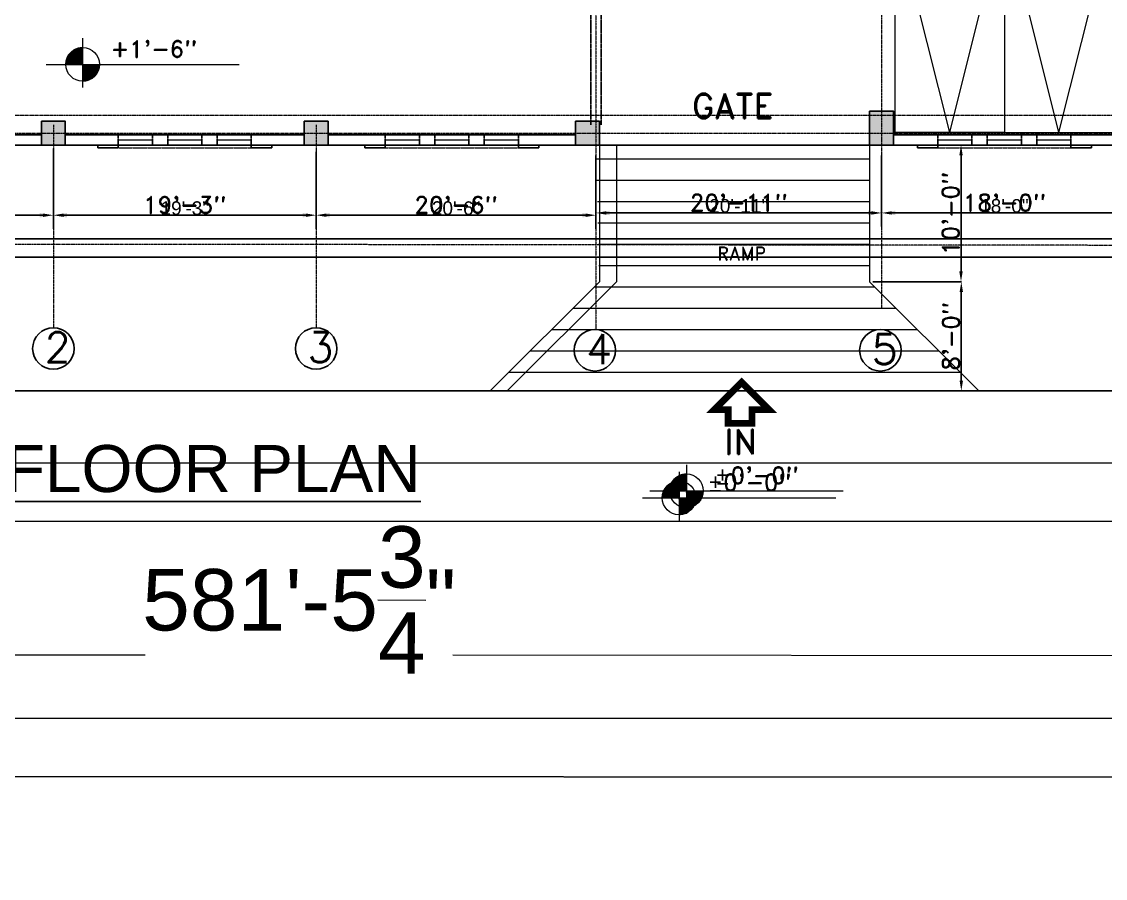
# Model space of a CAD drawing. Header units: inches. Extents: x -110725 to 51121, y 8404 to 44825.
# Drawn here: x -32039 to -31087, y 19919 to 20672 of the extents above; entities that cross this region are included whole.
import ezdxf

# ---------------------------------------------------------------- set-up
doc = ezdxf.new("R2010")
doc.units = ezdxf.units.IN
doc.header["$LTSCALE"] = 0.1
doc.header["$MEASUREMENT"] = 0
for name, pattern in [('CENTER', [2, 1.25, -0.25, 0.25, -0.25]), ('DASHED', [0.75, 0.5, -0.25]), ('DASHED2', [0.375, 0.25, -0.125])]:
    doc.linetypes.add(name, pattern=pattern)
doc.layers.get('0').update_dxf_attribs({"color": 1, "lineweight": 0})
doc.layers.get('Defpoints').update_dxf_attribs({"lineweight": 0})
for name, color, linetype in [('building', 6, 'Continuous'), ('Column Hatch', 7, 'Continuous'), ('COLUMNS', 200, 'Continuous'), ('GF', 1, 'Continuous'), ('GFT', 4, 'Continuous'), ('GFW', 5, 'Continuous'), ('Hach', 252, 'Continuous'), ('road', 8, 'Continuous')]:
    doc.layers.add(name, color=color, linetype=linetype)
for name, color, linetype, lineweight in [('CAR', 4, 'Continuous', 0), ('dim', 252, 'Continuous', 0), ('GRID', 8, 'CENTER', 0), ('terj block plan', 30, 'Continuous', 0), ('TEXT', 3, 'Continuous', 0), ('TILE', 251, 'Continuous', 0), ('WALL', 7, 'Continuous', 0), ('WINDOW', 5, 'Continuous', 18)]:
    doc.layers.add(name, color=color, linetype=linetype, lineweight=lineweight)
doc.styles.add('ATIF', font='arial.ttf')
doc.styles.add('EHSAN', font='arial.ttf', dxfattribs={"height": 54})
doc.styles.add('ROMAND', font='romand.shx')
doc.styles.get("Standard").update_dxf_attribs({"font": 'arial.ttf'})
doc.dimstyles.new('DIM', dxfattribs={"dimtxt": 15, "dimasz": 9, "dimexe": 0.25, "dimexo": 3, "dimgap": 0.125, "dimtad": 1, "dimdec": 3, "dimzin": 3, "dimdsep": 46, "dimlunit": 4, "dimtxsty": 'ROMAND', "dimcen": 0.125, "dimaunit": 1, "dimadec": 0, "dimazin": 0, "dimtfac": 0.75, "dimtdec": 3, "dimtix": 1, "dimtofl": 0, "dimtmove": 2, "dimatfit": 3, "dimfxl": 1, "dimtolj": 1, "dimtzin": 3, "dimarcsym": 1})
doc.dimstyles.new('DIM1', dxfattribs={"dimtxt": 54, "dimasz": 6, "dimexe": 6, "dimexo": 3, "dimgap": 1, "dimtad": 0, "dimzin": 0, "dimdsep": 46, "dimlunit": 4, "dimtxsty": 'EHSAN', "dimblk": 'ARCHTICK', "dimcen": 3, "dimdle": 6, "dimclrd": 4, "dimclre": 4, "dimclrt": 6, "dimadec": 0, "dimazin": 0, "dimtfac": 1, "dimtofl": 0, "dimtmove": 1, "dimatfit": 3, "dimldrblk": 'ARCHTICK', "dimfxl": 4, "dimtolj": 1, "dimtzin": 3, "dimlwd": -1, "dimlwe": -1, "dimarcsym": 0})

# ---------------------------------------------------------------- blocks, each defined once
blk = doc.blocks.new('_ArchTick')
at = {"color": 0, "linetype": 'ByBlock', "const_width": 0.15}
blk.add_lwpolyline([(-0.5, -0.5), (0.5, 0.5)], dxfattribs=at)
blk = doc.blocks.new('*D33')
at = {"layer": 'Defpoints', "color": 0, "transparency": 16777216}
for p in [(-35327.56, 20479.4, 1175.74), (-28349.83, 20472.17, 1175.74), (-35327.94, 20118.99)]:
    blk.add_point(p, dxfattribs=at)
at = {"layer": 'dim', "color": 4, "transparency": 16777216}
for p, q in [((-35327.57, 20476.4), (-35327.94, 20112.99)), ((-28349.84, 20469.17), (-28350.21, 20105.75)), ((-35351.94, 20119.01), (-31930.58, 20115.46)), ((-28326.21, 20111.73), (-31660.17, 20115.18))]:
    blk.add_line(p, q, dxfattribs=at)
at = {"layer": 'dim', "color": 4, "transparency": 16777216, "xscale": 24, "yscale": 24, "zscale": 24}
for p, rotation in [((-35327.94, 20118.99), 179.9406067498752), ((-28350.21, 20111.75), 359.9406067498751)]:
    blk.add_blockref('_ArchTick', p, dxfattribs=dict(at, rotation=rotation))
at = {"layer": 'dim', "color": 6, "transparency": 16777216, "insert": (-31795.33, 20163.87), "char_height": 54, "attachment_point": 5, "rotation": 359.94061, "style": 'EHSAN'}
blk.add_mtext('\\A1;581\'-5{\\H1.000000x;\\S3/4;}"', dxfattribs=at)
blk = doc.blocks.new('*D34')
at = {"layer": 'Defpoints', "color": 0, "transparency": 16777216}
for p in [(-31746.87, 23059.65), (-31889.66, 22829.58), (-28289.23, 20595.18, 1175.74)]:
    blk.add_point(p, dxfattribs=at)
at = {"layer": 'dim', "color": 4, "transparency": 16777216}
for p, q in [((-31767.27, 23072.31), (-30060.86, 22013.32)), ((-31888.08, 22832.13), (-31743.71, 23064.75)), ((-28126.06, 20812.6), (-29832.47, 21871.59)), ((-28287.65, 20597.73), (-28143.29, 20830.35))]:
    blk.add_line(p, q, dxfattribs=at)
at = {"layer": 'dim', "color": 4, "transparency": 16777216, "xscale": 24, "yscale": 24, "zscale": 24}
for p, rotation in [((-31746.87, 23059.65), 148.1765203500402), ((-28146.45, 20825.25), 328.1765203500402)]:
    blk.add_blockref('_ArchTick', p, dxfattribs=dict(at, rotation=rotation))
at = {"layer": 'dim', "color": 6, "transparency": 16777216, "insert": (-29946.66, 21942.45), "char_height": 54, "attachment_point": 5, "rotation": 328.17652, "style": 'EHSAN'}
blk.add_mtext('\\A1;353\'-1{\\H1.000000x;\\S1/2;}"', dxfattribs=at)
blk = doc.blocks.new('*D67')
at = {"layer": 'Defpoints', "color": 0, "transparency": 16777216}
for p in [(-32245.37, 20563.53), (-32011.37, 20563.53), (-32011.37, 20501.96)]:
    blk.add_point(p, dxfattribs=at)
at = {"layer": 'dim', "color": 2, "lineweight": -2, "transparency": 16777216}
for p, q in [((-32245.37, 20557.53), (-32245.37, 20489.96)), ((-32011.37, 20557.53), (-32011.37, 20489.96))]:
    blk.add_line(p, q, dxfattribs=at)
at = {"layer": 'dim', "color": 4, "lineweight": -2, "transparency": 16777216}
blk.add_line((-32233.37, 20501.96), (-32023.37, 20501.96), dxfattribs=at)
at = {"layer": 'dim', "color": 4, "transparency": 16777216}
for points in [[(-32233.37, 20503.96), (-32233.37, 20499.96), (-32245.37, 20501.96)], [(-32023.37, 20503.96), (-32023.37, 20499.96), (-32011.37, 20501.96)]]:
    blk.add_solid(points, dxfattribs=at)
at = {"layer": 'dim', "color": 3, "transparency": 16777216, "insert": (-32128.37, 20508.09), "char_height": 12, "attachment_point": 5}
blk.add_mtext('\\A1;19\'-6"', dxfattribs=at)
blk = doc.blocks.new('*D68')
at = {"layer": 'Defpoints', "color": 0, "transparency": 16777216}
for p in [(-32011.37, 20560.53), (-31780.37, 20560.53), (-31780.37, 20501.96)]:
    blk.add_point(p, dxfattribs=at)
at = {"layer": 'dim', "color": 2, "lineweight": -2, "transparency": 16777216}
for p, q in [((-32011.37, 20554.53), (-32011.37, 20489.96)), ((-31780.37, 20554.53), (-31780.37, 20489.96))]:
    blk.add_line(p, q, dxfattribs=at)
at = {"layer": 'dim', "color": 4, "lineweight": -2, "transparency": 16777216}
blk.add_line((-31999.37, 20501.96), (-31792.37, 20501.96), dxfattribs=at)
at = {"layer": 'dim', "color": 4, "transparency": 16777216}
for points in [[(-31999.37, 20503.96), (-31999.37, 20499.96), (-32011.37, 20501.96)], [(-31792.37, 20503.96), (-31792.37, 20499.96), (-31780.37, 20501.96)]]:
    blk.add_solid(points, dxfattribs=at)
at = {"layer": 'dim', "color": 3, "transparency": 16777216, "insert": (-31895.87, 20508.09), "char_height": 12, "attachment_point": 5}
blk.add_mtext('\\A1;19\'-3"', dxfattribs=at)
blk = doc.blocks.new('*D69')
at = {"layer": 'Defpoints', "color": 0, "transparency": 16777216}
for p in [(-31780.37, 20557.53), (-31534.37, 20557.53), (-31534.37, 20501.96)]:
    blk.add_point(p, dxfattribs=at)
at = {"layer": 'dim', "color": 2, "lineweight": -2, "transparency": 16777216}
for p, q in [((-31780.37, 20551.53), (-31780.37, 20489.96)), ((-31534.37, 20551.53), (-31534.37, 20489.96))]:
    blk.add_line(p, q, dxfattribs=at)
at = {"layer": 'dim', "color": 4, "lineweight": -2, "transparency": 16777216}
blk.add_line((-31768.37, 20501.96), (-31546.37, 20501.96), dxfattribs=at)
at = {"layer": 'dim', "color": 4, "transparency": 16777216}
for points in [[(-31768.37, 20503.96), (-31768.37, 20499.96), (-31780.37, 20501.96)], [(-31546.37, 20503.96), (-31546.37, 20499.96), (-31534.37, 20501.96)]]:
    blk.add_solid(points, dxfattribs=at)
at = {"layer": 'dim', "color": 3, "transparency": 16777216, "insert": (-31657.37, 20508.09), "char_height": 12, "attachment_point": 5}
blk.add_mtext('\\A1;20\'-6"', dxfattribs=at)
blk = doc.blocks.new('*D70')
at = {"layer": 'Defpoints', "color": 0, "transparency": 16777216}
for p in [(-31534.37, 20557.53), (-31283.37, 20557.53), (-31283.37, 20503.96)]:
    blk.add_point(p, dxfattribs=at)
at = {"layer": 'dim', "color": 2, "lineweight": -2, "transparency": 16777216}
for p, q in [((-31534.37, 20551.53), (-31534.37, 20491.96)), ((-31283.37, 20551.53), (-31283.37, 20491.96))]:
    blk.add_line(p, q, dxfattribs=at)
at = {"layer": 'dim', "color": 4, "lineweight": -2, "transparency": 16777216}
blk.add_line((-31522.37, 20503.96), (-31295.37, 20503.96), dxfattribs=at)
at = {"layer": 'dim', "color": 4, "transparency": 16777216}
for points in [[(-31522.37, 20505.96), (-31522.37, 20501.96), (-31534.37, 20503.96)], [(-31295.37, 20505.96), (-31295.37, 20501.96), (-31283.37, 20503.96)]]:
    blk.add_solid(points, dxfattribs=at)
at = {"layer": 'dim', "color": 3, "transparency": 16777216, "insert": (-31408.87, 20510.09), "char_height": 12, "attachment_point": 5}
blk.add_mtext('\\A1;20\'-11"', dxfattribs=at)
blk = doc.blocks.new('*D71')
at = {"layer": 'Defpoints', "color": 0, "transparency": 16777216}
for p in [(-31283.37, 20557.53), (-31067.37, 20557.53), (-31283.37, 20503.96)]:
    blk.add_point(p, dxfattribs=at)
at = {"layer": 'dim', "color": 2, "lineweight": -2, "transparency": 16777216}
for p, q in [((-31283.37, 20551.53), (-31283.37, 20491.96)), ((-31067.37, 20551.53), (-31067.37, 20491.96))]:
    blk.add_line(p, q, dxfattribs=at)
at = {"layer": 'dim', "color": 4, "lineweight": -2, "transparency": 16777216}
blk.add_line((-31079.37, 20503.96), (-31271.37, 20503.96), dxfattribs=at)
at = {"layer": 'dim', "color": 4, "transparency": 16777216}
for points in [[(-31271.37, 20505.96), (-31271.37, 20501.96), (-31283.37, 20503.96)], [(-31079.37, 20505.96), (-31079.37, 20501.96), (-31067.37, 20503.96)]]:
    blk.add_solid(points, dxfattribs=at)
at = {"layer": 'dim', "color": 3, "transparency": 16777216, "insert": (-31175.37, 20510.09), "char_height": 12, "attachment_point": 5}
blk.add_mtext('\\A1;18\'-0"', dxfattribs=at)
blk = doc.blocks.new('*D95')
at = {"layer": 'Defpoints', "color": 0, "transparency": 16777216}
for p in [(-28689.89, 20581.32), (-32235.51, 20505.88), (-28689.89, 20481.13)]:
    blk.add_point(p, dxfattribs=at)
at = {"layer": 'dim', "color": 2, "lineweight": -2, "transparency": 16777216}
for p, q in [((-28689.89, 20575.32), (-28689.89, 20469.13)), ((-32235.51, 20499.88), (-32235.51, 20469.13))]:
    blk.add_line(p, q, dxfattribs=at)
at = {"layer": 'dim', "color": 4, "lineweight": -2, "transparency": 16777216}
blk.add_line((-32223.51, 20481.13), (-28701.89, 20481.13), dxfattribs=at)
at = {"layer": 'dim', "color": 4, "transparency": 16777216}
for points in [[(-32223.51, 20483.13), (-32223.51, 20479.13), (-32235.51, 20481.13)], [(-28701.89, 20483.13), (-28701.89, 20479.13), (-28689.89, 20481.13)]]:
    blk.add_solid(points, dxfattribs=at)
at = {"layer": 'dim', "color": 3, "transparency": 16777216, "insert": (-30462.7, 20491.75), "char_height": 12, "attachment_point": 5}
blk.add_mtext('\\A1;295\'-5{\\H0.750000x;\\S5/8;}"', dxfattribs=at)
blk = doc.blocks.new('Ar')
at = {"const_width": 1.5}
blk.add_lwpolyline([(-4.5, 0), (-4.5, 3), (-1.5, 3), (-1.5, 6), (4.5, 0), (-1.5, -6), (-1.5, -2.25), (-4.5, -2.25)], close=True, dxfattribs=at)
blk = doc.blocks.new('*D3031')
at = {"layer": 'Defpoints', "color": 0, "transparency": 16777216}
for p in [(-32245.37, 20563.53), (-32011.37, 20563.53), (-32011.37, 20501.96)]:
    blk.add_point(p, dxfattribs=at)
at = {"layer": 'dim', "color": 0, "lineweight": -2, "transparency": 16777216}
for p, q in [((-32245.37, 20560.53), (-32245.37, 20501.71)), ((-32011.37, 20560.53), (-32011.37, 20501.71)), ((-32236.37, 20501.96), (-32020.37, 20501.96))]:
    blk.add_line(p, q, dxfattribs=at)
at = {"layer": 'dim', "color": 0, "transparency": 16777216}
for points in [[(-32236.37, 20503.46), (-32236.37, 20500.46), (-32245.37, 20501.96)], [(-32020.37, 20503.46), (-32020.37, 20500.46), (-32011.37, 20501.96)]]:
    blk.add_solid(points, dxfattribs=at)
at = {"layer": 'dim', "color": 0, "transparency": 16777216, "insert": (-32128.37, 20511.02), "char_height": 15, "attachment_point": 5, "style": 'ROMAND'}
blk.add_mtext('\\A1;19\'-6"', dxfattribs=at)
blk = doc.blocks.new('*D3032')
at = {"layer": 'Defpoints', "color": 0, "transparency": 16777216}
for p in [(-32011.37, 20560.53), (-31780.37, 20560.53), (-31780.37, 20501.96)]:
    blk.add_point(p, dxfattribs=at)
at = {"layer": 'dim', "color": 0, "lineweight": -2, "transparency": 16777216}
for p, q in [((-32011.37, 20557.53), (-32011.37, 20501.71)), ((-31780.37, 20557.53), (-31780.37, 20501.71)), ((-32002.37, 20501.96), (-31789.37, 20501.96))]:
    blk.add_line(p, q, dxfattribs=at)
at = {"layer": 'dim', "color": 0, "transparency": 16777216}
for points in [[(-32002.37, 20503.46), (-32002.37, 20500.46), (-32011.37, 20501.96)], [(-31789.37, 20503.46), (-31789.37, 20500.46), (-31780.37, 20501.96)]]:
    blk.add_solid(points, dxfattribs=at)
at = {"layer": 'dim', "color": 0, "transparency": 16777216, "insert": (-31895.87, 20511.02), "char_height": 15, "attachment_point": 5, "style": 'ROMAND'}
blk.add_mtext('\\A1;19\'-3"', dxfattribs=at)
blk = doc.blocks.new('*D3033')
at = {"layer": 'Defpoints', "color": 0, "transparency": 16777216}
for p in [(-31780.37, 20557.53), (-31534.37, 20557.53), (-31534.37, 20501.96)]:
    blk.add_point(p, dxfattribs=at)
at = {"layer": 'dim', "color": 0, "lineweight": -2, "transparency": 16777216}
for p, q in [((-31780.37, 20554.53), (-31780.37, 20501.71)), ((-31534.37, 20554.53), (-31534.37, 20501.71)), ((-31771.37, 20501.96), (-31543.37, 20501.96))]:
    blk.add_line(p, q, dxfattribs=at)
at = {"layer": 'dim', "color": 0, "transparency": 16777216}
for points in [[(-31771.37, 20503.46), (-31771.37, 20500.46), (-31780.37, 20501.96)], [(-31543.37, 20503.46), (-31543.37, 20500.46), (-31534.37, 20501.96)]]:
    blk.add_solid(points, dxfattribs=at)
at = {"layer": 'dim', "color": 0, "transparency": 16777216, "insert": (-31657.37, 20511.02), "char_height": 15, "attachment_point": 5, "style": 'ROMAND'}
blk.add_mtext('\\A1;20\'-6"', dxfattribs=at)
blk = doc.blocks.new('*D3034')
at = {"layer": 'Defpoints', "color": 0, "transparency": 16777216}
for p in [(-31534.37, 20557.53), (-31283.37, 20557.53), (-31283.37, 20503.96)]:
    blk.add_point(p, dxfattribs=at)
at = {"layer": 'dim', "color": 0, "lineweight": -2, "transparency": 16777216}
for p, q in [((-31534.37, 20554.53), (-31534.37, 20503.71)), ((-31283.37, 20554.53), (-31283.37, 20503.71)), ((-31525.37, 20503.96), (-31292.37, 20503.96))]:
    blk.add_line(p, q, dxfattribs=at)
at = {"layer": 'dim', "color": 0, "transparency": 16777216}
for points in [[(-31525.37, 20505.46), (-31525.37, 20502.46), (-31534.37, 20503.96)], [(-31292.37, 20505.46), (-31292.37, 20502.46), (-31283.37, 20503.96)]]:
    blk.add_solid(points, dxfattribs=at)
at = {"layer": 'dim', "color": 0, "transparency": 16777216, "insert": (-31408.87, 20513.02), "char_height": 15, "attachment_point": 5, "style": 'ROMAND'}
blk.add_mtext('\\A1;20\'-11"', dxfattribs=at)
blk = doc.blocks.new('*D3035')
at = {"layer": 'Defpoints', "color": 0, "transparency": 16777216}
for p in [(-31283.37, 20557.53), (-31067.37, 20557.53), (-31283.37, 20503.96)]:
    blk.add_point(p, dxfattribs=at)
at = {"layer": 'dim', "color": 0, "lineweight": -2, "transparency": 16777216}
for p, q in [((-31283.37, 20554.53), (-31283.37, 20503.71)), ((-31067.37, 20554.53), (-31067.37, 20503.71)), ((-31076.37, 20503.96), (-31274.37, 20503.96))]:
    blk.add_line(p, q, dxfattribs=at)
at = {"layer": 'dim', "color": 0, "transparency": 16777216}
for points in [[(-31274.37, 20505.46), (-31274.37, 20502.46), (-31283.37, 20503.96)], [(-31076.37, 20505.46), (-31076.37, 20502.46), (-31067.37, 20503.96)]]:
    blk.add_solid(points, dxfattribs=at)
at = {"layer": 'dim', "color": 0, "transparency": 16777216, "insert": (-31175.37, 20513.02), "char_height": 15, "attachment_point": 5, "style": 'ROMAND'}
blk.add_mtext('\\A1;18\'-0"', dxfattribs=at)
blk = doc.blocks.new('*D3061')
at = {"layer": 'Defpoints', "color": 0, "transparency": 16777216}
for p in [(-28699.75, 20565.4), (-32245.37, 20489.96), (-28699.75, 20465.21)]:
    blk.add_point(p, dxfattribs=at)
at = {"layer": 'dim', "color": 0, "lineweight": -2, "transparency": 16777216}
for p, q in [((-28699.75, 20562.4), (-28699.75, 20464.96)), ((-32245.37, 20486.96), (-32245.37, 20464.96)), ((-32236.37, 20465.21), (-28708.75, 20465.21))]:
    blk.add_line(p, q, dxfattribs=at)
at = {"layer": 'dim', "color": 0, "transparency": 16777216}
for points in [[(-32236.37, 20466.71), (-32236.37, 20463.71), (-32245.37, 20465.21)], [(-28708.75, 20466.71), (-28708.75, 20463.71), (-28699.75, 20465.21)]]:
    blk.add_solid(points, dxfattribs=at)
at = {"layer": 'dim', "color": 0, "transparency": 16777216, "insert": (-30472.56, 20478.46), "char_height": 15, "attachment_point": 5, "style": 'ROMAND'}
blk.add_mtext('\\A1;295\'-5{\\H0.75x;\\S5/8;}"', dxfattribs=at)
blk = doc.blocks.new('*D3021')
at = {"layer": 'Defpoints', "color": 0, "transparency": 16777216}
for p in [(-31293.87, 20563.53), (-31293.87, 20443.53), (-31213.49, 20443.53)]:
    blk.add_point(p, dxfattribs=at)
at = {"layer": 'dim', "color": 0, "lineweight": -2, "transparency": 16777216}
for p, q in [((-31290.87, 20563.53), (-31213.24, 20563.53)), ((-31213.49, 20554.53), (-31213.49, 20452.53)), ((-31290.87, 20443.53), (-31213.24, 20443.53))]:
    blk.add_line(p, q, dxfattribs=at)
at = {"layer": 'dim', "color": 0, "transparency": 16777216}
for points in [[(-31214.99, 20554.53), (-31211.99, 20554.53), (-31213.49, 20563.53)], [(-31214.99, 20452.53), (-31211.99, 20452.53), (-31213.49, 20443.53)]]:
    blk.add_solid(points, dxfattribs=at)
at = {"layer": 'dim', "color": 0, "transparency": 16777216, "insert": (-31222.55, 20503.53), "char_height": 15, "attachment_point": 5, "rotation": 90, "style": 'ROMAND'}
blk.add_mtext('\\A1;10\'-0"', dxfattribs=at)
blk = doc.blocks.new('*D3022')
at = {"layer": 'Defpoints', "color": 0, "transparency": 16777216}
for p in [(-31293.87, 20443.53), (-31213.24, 20347.53), (-31197.87, 20347.53)]:
    blk.add_point(p, dxfattribs=at)
at = {"layer": 'dim', "color": 0, "lineweight": -2, "transparency": 16777216}
for p, q in [((-31290.87, 20443.53), (-31212.99, 20443.53)), ((-31213.24, 20434.53), (-31213.24, 20356.53)), ((-31200.87, 20347.53), (-31213.49, 20347.53))]:
    blk.add_line(p, q, dxfattribs=at)
at = {"layer": 'dim', "color": 0, "transparency": 16777216}
for points in [[(-31214.74, 20434.53), (-31211.74, 20434.53), (-31213.24, 20443.53)], [(-31214.74, 20356.53), (-31211.74, 20356.53), (-31213.24, 20347.53)]]:
    blk.add_solid(points, dxfattribs=at)
at = {"layer": 'dim', "color": 0, "transparency": 16777216, "insert": (-31222.3, 20395.53), "char_height": 15, "attachment_point": 5, "rotation": 90, "style": 'ROMAND'}
blk.add_mtext('\\A1;8\'-0"', dxfattribs=at)
blk = doc.blocks.new('A$C27DA2153')
at = {"layer": 'CAR', "linetype": 'Continuous'}
for q in [(0, 192), (96, 192)]:
    blk.add_line((48, 0), q, dxfattribs=at)
blk.add_lwpolyline([(0, 0), (96, 0), (96, 192), (0, 192)], close=True, dxfattribs=at)

msp = doc.modelspace()

# ---------------------------------------------------------------- hatches: boundary and pattern name
at = {"layer": 'Column Hatch'}
for points in [[(-31272.87464, 20593.53135), (-31293.87464, 20593.53135), (-31293.87464, 20563.53135), (-31272.87464, 20563.53135)], [(-31272.87464, 20593.53135), (-31293.87464, 20593.53135), (-31293.87464, 20563.53135), (-31272.87464, 20563.53135)], [(-32021.87464, 20584.53135), (-32000.87464, 20584.53135), (-32000.87464, 20563.53135), (-32021.87464, 20563.53135)], [(-32021.87464, 20584.53135), (-32000.87464, 20584.53135), (-32000.87464, 20563.53135), (-32021.87464, 20563.53135)], [(-31790.87464, 20584.53135), (-31769.87464, 20584.53135), (-31769.87464, 20563.53135), (-31790.87464, 20563.53135)], [(-31790.87464, 20584.53135), (-31769.87464, 20584.53135), (-31769.87464, 20563.53135), (-31790.87464, 20563.53135)], [(-31552.37464, 20584.53135), (-31531.37464, 20584.53135), (-31531.37464, 20563.53135), (-31552.37464, 20563.53135)], [(-31552.37464, 20584.53135), (-31531.37464, 20584.53135), (-31531.37464, 20563.53135), (-31552.37464, 20563.53135)]]:
    msp.add_hatch(color=256, dxfattribs=at).paths.add_polyline_path(points)
at = {"layer": 'TEXT'}
h = msp.add_hatch(dxfattribs=at)
h.set_pattern_fill('ANSI31', color=256, scale=1.25, style=0)
h.set_pattern_definition([(45, (-25235.21566, -8594.76509), (-0.1104854346, 0.1104854346), [])])
h.paths.add_polyline_path([(-31970.82641, 20634.53262), (-31985.66019, 20634.53262), (-31985.66019, 20619.69885, 0.414213562)])
h.paths.add_polyline_path([(-31985.66019, 20649.3664, 0.414213562), (-32000.49396, 20634.53262), (-31985.66019, 20634.53262)])
h = msp.add_hatch(dxfattribs=at)
h.set_pattern_fill('ANSI31', color=256, scale=1.25, style=0)
h.set_pattern_definition([(45, (-25235.21566, -8594.76509), (-0.1104854346, 0.1104854346), [])])
h.paths.add_polyline_path([(-31970.82641, 20634.53262), (-31985.66019, 20634.53262), (-31985.66019, 20619.69885, 0.414213562)])
h.paths.add_polyline_path([(-31985.66019, 20649.3664, 0.414213562), (-32000.49396, 20634.53262), (-31985.66019, 20634.53262)])
h = msp.add_hatch(dxfattribs=at)
h.set_pattern_fill('ANSI31', color=256, scale=1.25, style=0)
h.set_pattern_definition([(45, (-24704.5019, -8969.56344), (-0.1104854346, 0.1104854346), [])])
h.paths.add_polyline_path([(-31440.11265, 20259.73426), (-31454.94643, 20259.73426), (-31454.94643, 20244.90049, 0.414213562)])
h.paths.add_polyline_path([(-31454.94643, 20274.56804, 0.414213562), (-31469.78021, 20259.73426), (-31454.94643, 20259.73426)])
h = msp.add_hatch(dxfattribs=at)
h.set_pattern_fill('ANSI31', color=256, scale=1.25, style=0)
h.set_pattern_definition([(45, (-24710.901, -8975.73902), (-0.1104854346, 0.1104854346), [])])
h.paths.add_polyline_path([(-31446.51174, 20253.55868), (-31461.34552, 20253.55868), (-31461.34552, 20238.72491, 0.414213562)])
h.paths.add_polyline_path([(-31461.34552, 20268.39246, 0.414213562), (-31476.1793, 20253.55868), (-31461.34552, 20253.55868)])
at = {"layer": 'TILE'}
h = msp.add_hatch(dxfattribs=at)
h.set_pattern_fill('LINE', color=256, scale=150, style=0)
h.set_pattern_definition([(0, (-38144.512, -1217.116), (0, 18.75), [])])
h.paths.add_polyline_path([(-31293.87464, 20443.53135), (-31293.87464, 20563.53135), (-31534.37464, 20563.53135), (-31531.37464, 20443.53135), (-31627.37464, 20347.53135), (-31197.87464, 20347.53135)])
h = msp.add_hatch(dxfattribs=at)
h.set_pattern_fill('LINE', color=256, scale=150, style=0)
h.set_pattern_definition([(0, (-38144.512, -1217.116), (0, 18.75), [])])
h.paths.add_polyline_path([(-31293.87464, 20443.53135), (-31293.87464, 20563.53135), (-31516.37464, 20563.53135), (-31516.37464, 20443.53135), (-31612.37464, 20347.53135), (-31197.87464, 20347.53135)])

# ---------------------------------------------------------------- linework, layer by layer
at = {"layer": 'building', "linetype": 'Continuous', "elevation": 1.07221}
msp.add_lwpolyline([(-34435.52017, 24283.46768), (-31891.15632, 22826.982), (-28289.2318, 20595.17907), (-28349.83395, 20283.36427), (-34572.37367, 20285.00184)], dxfattribs=at)
at = {"layer": 'CAR', "linetype": 'Continuous'}
msp.add_circle((-33960.35096, 21924.4645, 27.16259), 11425.94255, dxfattribs=at)
at = {"layer": 'COLUMNS', "elevation": 1.07221}
for points in [[(-31293.87464, 20593.53135), (-31272.87464, 20593.53135), (-31272.87464, 20563.53135), (-31293.87464, 20563.53135)], [(-31293.87464, 20593.53135), (-31272.87464, 20593.53135), (-31272.87464, 20563.53135), (-31293.87464, 20563.53135)], [(-32021.87464, 20584.53135), (-32000.87464, 20584.53135), (-32000.87464, 20563.53135), (-32021.87464, 20563.53135)], [(-32021.87464, 20584.53135), (-32000.87464, 20584.53135), (-32000.87464, 20563.53135), (-32021.87464, 20563.53135)], [(-31790.87464, 20584.53135), (-31769.87464, 20584.53135), (-31769.87464, 20563.53135), (-31790.87464, 20563.53135)], [(-31790.87464, 20584.53135), (-31769.87464, 20584.53135), (-31769.87464, 20563.53135), (-31790.87464, 20563.53135)], [(-31552.37464, 20584.53135), (-31531.37464, 20584.53135), (-31531.37464, 20563.53135), (-31552.37464, 20563.53135)], [(-31552.37464, 20584.53135), (-31531.37464, 20584.53135), (-31531.37464, 20563.53135), (-31552.37464, 20563.53135)]]:
    msp.add_lwpolyline(points, close=True, dxfattribs=at)
at = {"layer": 'Defpoints', "linetype": 'CENTER', "elevation": -26.09038}
msp.add_lwpolyline([(-31892.43849, 22813.94346), (-31899.78449, 22739.24077), (-28389.78604, 20564.39652), (-28304.48798, 20516.68182), (-28313.13908, 20472.16948), (-28412.37803, 20472.99967), (-32299.26148, 20476.59866)], dxfattribs=at)
at = {"layer": 'Defpoints', "linetype": 'Continuous', "elevation": 1.07221}
msp.add_lwpolyline([(-32258.87464, 20563.53135), (-32258.87464, 20938.2792), (-32339.86799, 20938.2792, -0.954153128), (-32347.67068, 21112.2792), (-32339.88129, 21112.99571), (-32339.88129, 21368.7792), (-32393.87464, 21368.7792), (-32393.87464, 21725.7792), (-32339.87464, 21725.7792), (-32339.87464, 21982.2792, -0.999961782), (-32339.86799, 22156.2792), (-32258.87464, 22156.2792), (-32258.87464, 22313.7792), (-31529.87464, 22313.7792), (-31529.87464, 22151.43396), (-31369.30939, 22052.13108), (-31210.40795, 22309.06271), (-28605.98551, 20698.07393, -0.732823855), (-28648.48486, 20563.53135), (-32258.87464, 20563.53135)], format="xyb", close=True, dxfattribs=at)
at = {"layer": 'GF'}
for p, q in [((-32237.87464, 20572.53135, 1.07221), (-32021.87464, 20572.53135, 1.07221)), ((-32000.87464, 20572.53135, 1.07221), (-31790.87464, 20572.53135, 1.07221)), ((-31552.37464, 20572.53135, 1.07221), (-31769.87464, 20572.53135, 1.07221)), ((-31272.87464, 20572.53135, 1.07221), (-31077.87464, 20572.53135, 1.07221)), ((-32053.37464, 20563.53135, 1.07221), (-32021.87464, 20563.53135, 1.07221)), ((-32000.87464, 20563.53135, 1.07221), (-31972.37464, 20563.53135, 1.07221)), ((-31972.37464, 20563.53135, 1.07221), (-31972.37464, 20561.28135, 1.07221)), ((-31972.37464, 20561.28135, 1.07221), (-31954.37464, 20561.28135, 1.07221)), ((-31954.37464, 20563.53135, 1.07221), (-31837.37464, 20563.53135, 1.07221)), ((-31954.37464, 20563.53135, 1.07221), (-31954.37464, 20561.28135, 1.07221)), ((-31837.37464, 20563.53135, 1.07221), (-31837.37464, 20561.28135, 1.07221)), ((-31819.37464, 20561.28135, 1.07221), (-31837.37464, 20561.28135, 1.07221)), ((-31819.37464, 20563.53135, 1.07221), (-31790.87464, 20563.53135, 1.07221)), ((-31819.37464, 20563.53135, 1.07221), (-31819.37464, 20561.28135, 1.07221)), ((-31737.62464, 20563.53135, 1.07221), (-31769.87464, 20563.53135, 1.07221)), ((-31737.62464, 20563.53135, 1.07221), (-31737.62464, 20561.28135, 1.07221)), ((-31737.62464, 20561.28135, 1.07221), (-31719.62464, 20561.28135, 1.07221)), ((-31719.62464, 20563.53135, 1.07221), (-31602.62464, 20563.53135, 1.07221)), ((-31719.62464, 20563.53135, 1.07221), (-31719.62464, 20561.28135, 1.07221)), ((-31602.62464, 20563.53135, 1.07221), (-31602.62464, 20561.28135, 1.07221)), ((-31584.62464, 20561.28135, 1.07221), (-31602.62464, 20561.28135, 1.07221)), ((-31552.37464, 20563.53135, 1.07221), (-31584.62464, 20563.53135, 1.07221)), ((-31584.62464, 20563.53135, 1.07221), (-31584.62464, 20561.28135, 1.07221)), ((-31272.87464, 20563.53135, 1.07221), (-31251.87464, 20563.53135, 1.07221)), ((-31251.87464, 20563.53135, 1.07221), (-31251.87464, 20561.28135, 1.07221)), ((-31251.87464, 20561.28135, 1.07221), (-31233.87464, 20561.28135, 1.07221)), ((-31233.87464, 20563.53135, 1.07221), (-31116.87464, 20563.53135, 1.07221)), ((-31233.87464, 20563.53135, 1.07221), (-31233.87464, 20561.28135, 1.07221)), ((-31116.87464, 20563.53135, 1.07221), (-31116.87464, 20561.28135, 1.07221)), ((-31098.87464, 20561.28135, 1.07221), (-31116.87464, 20561.28135, 1.07221)), ((-31098.87464, 20563.53135, 1.07221), (-31077.87464, 20563.53135, 1.07221)), ((-31098.87464, 20563.53135, 1.07221), (-31098.87464, 20561.28135, 1.07221))]:
    msp.add_line(p, q, dxfattribs=at)
at = {"layer": 'GFT'}
for centre in [(-32011.37464, 20384.80059, 1.07221), (-32011.37464, 20384.80059, 1.07221), (-31780.37464, 20384.80059, 1.07221), (-31780.37464, 20384.80059, 1.07221), (-31535.37468, 20383.252, 1.07221), (-31535.37468, 20383.252, 1.07221), (-31284.37464, 20383.252, 1.07221), (-31284.37464, 20383.252, 1.07221)]:
    msp.add_circle(centre, 18.23575, dxfattribs=at)
at = {"layer": 'GFW', "color": 2, "linetype": 'DASHED'}
for p, q in [((-31538.87464, 20581.53135), (-31538.87464, 20755.2792)), ((-31538.87464, 20581.53135, 1.07221), (-31538.87464, 20755.2792, 1.07221)), ((-31529.87464, 20581.53135), (-31529.87464, 20755.2792)), ((-31529.87464, 20581.53135, 1.07221), (-31529.87464, 20755.2792, 1.07221))]:
    msp.add_line(p, q, dxfattribs=at)
at = {"layer": 'GFW', "linetype": 'DASHED'}
for p, q in [((-31954.37464, 20572.53135), (-31954.37464, 20563.53135)), ((-31954.37464, 20572.53135, 1.07221), (-31954.37464, 20563.53135, 1.07221)), ((-31924.37464, 20572.53135), (-31924.37464, 20563.53135)), ((-31924.37464, 20572.53135, 1.07221), (-31924.37464, 20563.53135, 1.07221)), ((-31910.87464, 20572.53135), (-31910.87464, 20563.53135)), ((-31910.87464, 20572.53135, 1.07221), (-31910.87464, 20563.53135, 1.07221)), ((-31880.87464, 20572.53135), (-31880.87464, 20563.53135)), ((-31880.87464, 20572.53135, 1.07221), (-31880.87464, 20563.53135, 1.07221)), ((-31867.37464, 20572.53135), (-31867.37464, 20563.53135)), ((-31867.37464, 20572.53135, 1.07221), (-31867.37464, 20563.53135, 1.07221)), ((-31837.37464, 20572.53135), (-31837.37464, 20563.53135)), ((-31837.37464, 20572.53135, 1.07221), (-31837.37464, 20563.53135, 1.07221)), ((-31719.62464, 20572.53135), (-31719.62464, 20563.53135)), ((-31719.62464, 20572.53135, 1.07221), (-31719.62464, 20563.53135, 1.07221)), ((-31689.62464, 20572.53135), (-31689.62464, 20563.53135)), ((-31689.62464, 20572.53135, 1.07221), (-31689.62464, 20563.53135, 1.07221)), ((-31676.12464, 20572.53135), (-31676.12464, 20563.53135)), ((-31676.12464, 20572.53135, 1.07221), (-31676.12464, 20563.53135, 1.07221)), ((-31646.12464, 20572.53135), (-31646.12464, 20563.53135)), ((-31646.12464, 20572.53135, 1.07221), (-31646.12464, 20563.53135, 1.07221)), ((-31632.62464, 20572.53135), (-31632.62464, 20563.53135)), ((-31632.62464, 20572.53135, 1.07221), (-31632.62464, 20563.53135, 1.07221)), ((-31602.62464, 20572.53135), (-31602.62464, 20563.53135)), ((-31602.62464, 20572.53135, 1.07221), (-31602.62464, 20563.53135, 1.07221)), ((-31233.87464, 20572.53135), (-31233.87464, 20563.53135)), ((-31233.87464, 20572.53135, 1.07221), (-31233.87464, 20563.53135, 1.07221)), ((-31203.87464, 20572.53135), (-31203.87464, 20563.53135)), ((-31203.87464, 20572.53135, 1.07221), (-31203.87464, 20563.53135, 1.07221)), ((-31190.37464, 20572.53135), (-31190.37464, 20563.53135)), ((-31190.37464, 20572.53135, 1.07221), (-31190.37464, 20563.53135, 1.07221)), ((-31160.37464, 20572.53135), (-31160.37464, 20563.53135)), ((-31160.37464, 20572.53135, 1.07221), (-31160.37464, 20563.53135, 1.07221)), ((-31146.87464, 20572.53135), (-31146.87464, 20563.53135)), ((-31146.87464, 20572.53135, 1.07221), (-31146.87464, 20563.53135, 1.07221)), ((-31116.87464, 20572.53135), (-31116.87464, 20563.53135)), ((-31116.87464, 20572.53135, 1.07221), (-31116.87464, 20563.53135, 1.07221))]:
    msp.add_line(p, q, dxfattribs=at)
at = {"layer": 'GFW', "linetype": 'DASHED', "const_width": 1.25, "elevation": 1.07221}
for points in [[(-31954.37464, 20568.03135), (-31924.37464, 20568.03135)], [(-31954.37464, 20568.03135), (-31924.37464, 20568.03135)], [(-31880.87464, 20568.03135), (-31910.87464, 20568.03135)], [(-31880.87464, 20568.03135), (-31910.87464, 20568.03135)], [(-31837.37464, 20568.03135), (-31867.37464, 20568.03135)], [(-31837.37464, 20568.03135), (-31867.37464, 20568.03135)], [(-31719.62464, 20568.03135), (-31689.62464, 20568.03135)], [(-31719.62464, 20568.03135), (-31689.62464, 20568.03135)], [(-31646.12464, 20568.03135), (-31676.12464, 20568.03135)], [(-31646.12464, 20568.03135), (-31676.12464, 20568.03135)], [(-31602.62464, 20568.03135), (-31632.62464, 20568.03135)], [(-31602.62464, 20568.03135), (-31632.62464, 20568.03135)], [(-31233.87464, 20568.03135), (-31203.87464, 20568.03135)], [(-31233.87464, 20568.03135), (-31203.87464, 20568.03135)], [(-31160.37464, 20568.03135), (-31190.37464, 20568.03135)], [(-31160.37464, 20568.03135), (-31190.37464, 20568.03135)], [(-31116.87464, 20568.03135), (-31146.87464, 20568.03135)], [(-31116.87464, 20568.03135), (-31146.87464, 20568.03135)]]:
    msp.add_lwpolyline(points, dxfattribs=at)
at = {"layer": 'GRID'}
for p, q in [((-31534.37464, 22482.67175), (-31534.37464, 20401.46031)), ((-31534.37464, 22482.67175, 1.07221), (-31534.37464, 20401.46031, 1.07221)), ((-31283.37464, 21376.2792), (-31283.37464, 20420.7842)), ((-31283.37464, 21376.2792, 1.07221), (-31283.37464, 20420.7842, 1.07221)), ((-32381.07234, 20589.95053), (-28947.0331, 20589.95053)), ((-32011.37464, 20581.53135), (-32011.37464, 20403.03634)), ((-32011.37464, 20581.53135, 1.07221), (-32011.37464, 20403.03634, 1.07221)), ((-31780.37464, 20581.53135), (-31780.37464, 20403.03634)), ((-31780.37464, 20581.53135, 1.07221), (-31780.37464, 20403.03634, 1.07221)), ((-32390.93609, 20574.03135, 1.07221), (-28956.89685, 20574.03135, 1.07221))]:
    msp.add_line(p, q, dxfattribs=at)
at = {"layer": 'Hach'}
msp.add_line((-32604.35695, 20347.53135, 1.07221), (-29034.12133, 20347.53135, 1.07221), dxfattribs=at)
at = {"layer": 'road', "linetype": 'Continuous'}
for points, elevation in [([(-41911.18679, 20237.24667), (-27957.06204, 20231.50136), (-27969.98026, 20463.11896)], -5.95671), ([(-43883.48877, 20064.86769), (-27257.44979, 20058.02228), (-26966.64816, 20058.33929)], -8.69679), ([(-26874.03088, 20005.33655), (-27176.46129, 20005.60601), (-43885.30359, 20016.35916)], 4.05056)]:
    msp.add_lwpolyline(points, dxfattribs=dict(at, elevation=elevation))
at = {"layer": 'terj block plan', "linetype": 'Continuous'}
msp.add_lwpolyline([(-32258.87464, 20563.53135), (-28689.25216, 20563.53135), (-28648.48486, 20563.53135, 0.732820308), (-28605.98495, 20698.07354), (-31211.02687, 22309.44548), (-31369.30939, 22052.13108), (-31529.87464, 22151.43396), (-31529.87464, 22313.7792), (-31568.87464, 22313.7792), (-31568.87464, 22318.2792), (-32168.12464, 22318.2792), (-32168.12464, 22313.7792), (-32258.87464, 22313.7792), (-32258.87464, 22156.2792), (-32339.86799, 22156.2792, 0.999961782), (-32339.87464, 21982.2792), (-32339.87464, 21725.7792), (-32393.87464, 21725.7792), (-32393.87464, 21368.7792), (-32339.87464, 21368.7792), (-32339.88129, 21112.2792, 0.999923566), (-32339.86799, 20938.2792), (-32258.87464, 20938.2792), (-32258.87464, 20755.2792)], format="xyb", close=True, dxfattribs=at)
at = {"layer": 'TEXT'}
for p, q in [((-31985.66019, 20657.46108), (-31985.66019, 20614.28377)), ((-31985.66019, 20657.46108, 1.07221), (-31985.66019, 20614.28377, 1.07221)), ((-32017.75194, 20634.53262), (-31847.94465, 20634.53262)), ((-32017.75194, 20634.53262, 1.07221), (-31847.94465, 20634.53262, 1.07221)), ((-31454.94643, 20282.66272, 1.07221), (-31454.94643, 20239.48541, 1.07221)), ((-31461.34552, 20276.48714), (-31461.34552, 20233.30983)), ((-31493.43728, 20253.55868), (-31323.62999, 20253.55868)), ((-31487.03819, 20259.73426, 1.07221), (-31317.2309, 20259.73426, 1.07221))]:
    msp.add_line(p, q, dxfattribs=at)
for centre in [(-31985.66019, 20634.53262, 1.07221), (-31985.66019, 20634.53262, 1.07221), (-31454.94643, 20259.73426, 1.07221), (-31461.34552, 20253.55868, 27.16259)]:
    msp.add_circle(centre, 14.83378, dxfattribs=at)
at = {"layer": 'TILE'}
for p, q in [((-31534.37464, 20563.53135), (-31293.87464, 20563.53135)), ((-31531.37464, 20563.53135), (-31531.37464, 20443.53135)), ((-31516.37464, 20563.53135, 1.07221), (-31293.87464, 20563.53135, 1.07221)), ((-31516.37464, 20563.53135, 1.07221), (-31516.37464, 20443.53135, 1.07221)), ((-31293.87464, 20563.53135), (-31293.87464, 20443.53135)), ((-31293.87464, 20563.53135, 1.07221), (-31293.87464, 20443.53135, 1.07221)), ((-31531.37464, 20443.53135), (-31627.37464, 20347.53135)), ((-31516.37464, 20443.53135, 1.07221), (-31612.37464, 20347.53135, 1.07221)), ((-31293.87464, 20443.53135), (-31197.87464, 20347.53135)), ((-31293.87464, 20443.53135, 1.07221), (-31197.87464, 20347.53135, 1.07221)), ((-31627.37464, 20347.53135), (-31197.87464, 20347.53135))]:
    msp.add_line(p, q, dxfattribs=at)
at = {"layer": 'WALL'}
for p, q in [((-32237.87464, 20572.53135), (-32021.87464, 20572.53135)), ((-32000.87464, 20572.53135), (-31790.87464, 20572.53135)), ((-31552.37464, 20572.53135), (-31769.87464, 20572.53135)), ((-31272.87464, 20572.53135), (-31077.87464, 20572.53135)), ((-32053.37464, 20563.53135), (-32021.87464, 20563.53135)), ((-32000.87464, 20563.53135), (-31972.37464, 20563.53135)), ((-31972.37464, 20563.53135), (-31972.37464, 20561.28135)), ((-31972.37464, 20561.28135), (-31954.37464, 20561.28135)), ((-31954.37464, 20563.53135), (-31837.37464, 20563.53135)), ((-31954.37464, 20563.53135), (-31954.37464, 20561.28135)), ((-31837.37464, 20563.53135), (-31837.37464, 20561.28135)), ((-31819.37464, 20561.28135), (-31837.37464, 20561.28135)), ((-31819.37464, 20563.53135), (-31790.87464, 20563.53135)), ((-31819.37464, 20563.53135), (-31819.37464, 20561.28135)), ((-31737.62464, 20563.53135), (-31769.87464, 20563.53135)), ((-31737.62464, 20563.53135), (-31737.62464, 20561.28135)), ((-31737.62464, 20561.28135), (-31719.62464, 20561.28135)), ((-31719.62464, 20563.53135), (-31602.62464, 20563.53135)), ((-31719.62464, 20563.53135), (-31719.62464, 20561.28135)), ((-31602.62464, 20563.53135), (-31602.62464, 20561.28135)), ((-31584.62464, 20561.28135), (-31602.62464, 20561.28135)), ((-31552.37464, 20563.53135), (-31584.62464, 20563.53135)), ((-31584.62464, 20563.53135), (-31584.62464, 20561.28135)), ((-31272.87464, 20563.53135), (-31251.87464, 20563.53135)), ((-31251.87464, 20563.53135), (-31251.87464, 20561.28135)), ((-31251.87464, 20561.28135), (-31233.87464, 20561.28135)), ((-31233.87464, 20563.53135), (-31116.87464, 20563.53135)), ((-31233.87464, 20563.53135), (-31233.87464, 20561.28135)), ((-31116.87464, 20563.53135), (-31116.87464, 20561.28135)), ((-31098.87464, 20561.28135), (-31116.87464, 20561.28135)), ((-31098.87464, 20563.53135), (-31077.87464, 20563.53135)), ((-31098.87464, 20563.53135), (-31098.87464, 20561.28135))]:
    msp.add_line(p, q, dxfattribs=at)
at = {"layer": 'WINDOW', "linetype": 'DASHED2'}
for p, q in [((-31954.37464, 20561.28135), (-31837.37464, 20561.28135)), ((-31954.37464, 20561.28135, 1.07221), (-31837.37464, 20561.28135, 1.07221)), ((-31719.62464, 20561.28135), (-31602.62464, 20561.28135)), ((-31719.62464, 20561.28135, 1.07221), (-31602.62464, 20561.28135, 1.07221)), ((-31233.87464, 20561.28135), (-31116.87464, 20561.28135)), ((-31233.87464, 20561.28135, 1.07221), (-31116.87464, 20561.28135, 1.07221))]:
    msp.add_line(p, q, dxfattribs=at)

# ---------------------------------------------------------------- block references
at = {"layer": 'CAR', "linetype": 'Continuous', "xscale": -1, "rotation": 359.9999999999981}
msp.add_blockref('A$C27DA2153', (-31175.37456, 20574.62095), dxfattribs=at)
at = {"layer": 'CAR', "linetype": 'Continuous'}
msp.add_blockref('A$C27DA2153', (-31175.37472, 20574.62095), dxfattribs=at)
at = {"layer": 'GF', "xscale": 4.000000000000022, "yscale": 4.000000000000022, "zscale": 4.000000000000022, "rotation": 89.99999999999768}
msp.add_blockref('Ar', (-31406.20594, 20337.08681, 1.07221), dxfattribs=at)
msp.add_blockref('Ar', (-31406.20594, 20337.08681, 1.07221), dxfattribs=at)

# ---------------------------------------------------------------- texts
at = {"layer": 'GFT', "char_height": 26.4, "attachment_point": 1, "style": 'ROMAND'}
for s, insert in [('{\\Fsimplex|c0;2}', (-32018.92709, 20399.08125, 1.07221)), ('{\\Fsimplex|c0;2}', (-32018.92709, 20399.08125, 1.07221)), ('{\\Fsimplex|c0;3}', (-31787.92709, 20399.08125, 1.07221)), ('{\\Fsimplex|c0;3}', (-31787.92709, 20399.08125, 1.07221)), ('{\\Fsimplex|c0;4}', (-31542.92712, 20397.53266, 1.07221)), ('{\\Fsimplex|c0;4}', (-31542.92712, 20397.53266, 1.07221)), ('{\\Fsimplex|c0;5}', (-31291.92708, 20397.53266, 1.07221)), ('{\\Fsimplex|c0;5}', (-31291.92708, 20397.53266, 1.07221))]:
    msp.add_mtext_dynamic_manual_height_columns(s, width=45.4062311, gutter_width=101.66862, heights=[0], dxfattribs=dict(at, insert=insert))
at = {"layer": 'TEXT', "style": 'ROMAND'}
for s, height, p in [('+1\'-6"', 14.872098, (-31960.78777, 20640.62408)), ('+1\'-6"', 14.872098, (-31960.78777, 20640.62408, 1.07221)), ('GATE', 21.755754, (-31449.95675, 20587.087)), ('GATE', 21.755754, (-31449.95675, 20587.087, 1.07221)), ('RAMP', 11.897678, (-31427.76125, 20462.36938)), ('RAMP', 11.897678, (-31427.76125, 20462.36938, 1.07221)), ('IN', 21.755754, (-31421.70579, 20291.88336)), ('IN', 21.755754, (-31421.70579, 20291.88336, 1.07221)), ('%%P0\'-0"', 14.872098, (-31436.4731, 20259.65014)), ('%%P0\'-0"', 14.872098, (-31430.07401, 20265.82572, 1.07221))]:
    msp.add_text(s, height=height, dxfattribs=at).set_placement(p)
at = {"layer": 'TEXT', "lineweight": 25, "style": 'ATIF'}
msp.add_text('%%UGROUND FLOOR PLAN', height=41.3134934, dxfattribs=at).set_placement((-32326.52839, 20258.65373, -3017.94547))

# ---------------------------------------------------------------- dimensions: what is measured, and where the dimension line sits
at = {"layer": 'dim'}
for base, p1, p2, angle, picture, middle in [((-31746.87488, 23059.65468, -1174.66297), (-28289.2318, 20595.17907, 1.07221), (-31889.65736, 22829.58067, -1174.66297), 148.17652035, '*D34', (-29946.66209, 21942.45388, -1174.66297)), ((-35327.93851, 20118.98538, -1174.66297), (-28349.83395, 20472.16948, 1.07221), (-35327.5649, 20479.40266, 1.07221), 179.94060675, '*D33', (-31795.32587, 20163.87297, -1174.66297))]:
    dim = msp.add_linear_dim(base=base, p1=p1, p2=p2, angle=angle, dimstyle='DIM1', override={"dimtxt": 36, "dimasz": 24, "dimdle": 24}, dxfattribs=at)
    dim.commit()
    dim.dimension.update_dxf_attribs({"geometry": picture, "text_midpoint": middle, "dimtype": 161})
for base, p1, p2, picture, middle in [((-28689.88841, 20481.12909, 27.16259), (-32235.51089, 20505.88341, 27.16259), (-28689.88841, 20581.32177, 27.16259), '*D95', (-30462.69965, 20491.75409, 27.16259)), ((-32011.37464, 20501.96423, 1.07221), (-32245.37464, 20563.53135, 1.07221), (-32011.37464, 20563.53135, 1.07221), '*D67', (-32128.37464, 20508.08923, 1.07221)), ((-31780.37464, 20501.96423, 1.07221), (-32011.37464, 20560.53135, 1.07221), (-31780.37464, 20560.53135, 1.07221), '*D68', (-31895.87464, 20508.08923, 1.07221)), ((-31534.37464, 20501.96423, 1.07221), (-31780.37464, 20557.53135, 1.07221), (-31534.37464, 20557.53135, 1.07221), '*D69', (-31657.37464, 20508.08923, 1.07221)), ((-31283.37464, 20503.96423, 1.07221), (-31534.37464, 20557.53135, 1.07221), (-31283.37464, 20557.53135, 1.07221), '*D70', (-31408.87464, 20510.08923, 1.07221))]:
    dim = msp.add_linear_dim(base=base, p1=p1, p2=p2, dimstyle='DIM', override={"dimtxt": 12, "dimasz": 12, "dimexe": 12, "dimexo": 6, "dimtxsty": 'Standard', "dimclrd": 4, "dimclre": 2, "dimclrt": 3, "dimtmove": 1}, dxfattribs=at)
    dim.commit()
    dim.dimension.update_dxf_attribs({"geometry": picture, "text_midpoint": middle})
for base, p1, p2, picture, middle in [((-28699.75216, 20465.20991, 1.07221), (-32245.37464, 20489.96423, 1.07221), (-28699.75216, 20565.40259, 1.07221), '*D3061', (-30472.5634, 20478.45991, 1.07221)), ((-32011.37464, 20501.96423, 1.07221), (-32245.37464, 20563.53135, 1.07221), (-32011.37464, 20563.53135, 1.07221), '*D3031', (-32128.37464, 20511.0178, 1.07221)), ((-31780.37464, 20501.96423, 1.07221), (-32011.37464, 20560.53135, 1.07221), (-31780.37464, 20560.53135, 1.07221), '*D3032', (-31895.87464, 20511.0178, 1.07221)), ((-31534.37464, 20501.96423, 1.07221), (-31780.37464, 20557.53135, 1.07221), (-31534.37464, 20557.53135, 1.07221), '*D3033', (-31657.37464, 20511.0178, 1.07221)), ((-31283.37464, 20503.96423, 1.07221), (-31534.37464, 20557.53135, 1.07221), (-31283.37464, 20557.53135, 1.07221), '*D3034', (-31408.87464, 20513.0178, 1.07221))]:
    dim = msp.add_linear_dim(base=base, p1=p1, p2=p2, dimstyle='DIM', dxfattribs=at)
    dim.commit()
    dim.dimension.update_dxf_attribs({"geometry": picture, "text_midpoint": middle})
for base, p1, p2, angle, picture, middle in [((-31213.4939, 20443.53135, 1.07221), (-31293.87464, 20563.53135, 1.07221), (-31293.87464, 20443.53135, 1.07221), 90, '*D3021', (-31222.54747, 20503.53135, 1.07221)), ((-31283.37464, 20503.96423, 1.07221), (-31067.37464, 20557.53135, 1.07221), (-31283.37464, 20557.53135, 1.07221), 180, '*D3035', (-31175.37464, 20513.0178, 1.07221)), ((-31213.2439, 20347.53135, 1.07221), (-31293.87464, 20443.53135, 1.07221), (-31197.87464, 20347.53135, 1.07221), 90, '*D3022', (-31222.29747, 20395.53135, 1.07221))]:
    dim = msp.add_linear_dim(base=base, p1=p1, p2=p2, angle=angle, dimstyle='DIM', dxfattribs=at)
    dim.commit()
    dim.dimension.update_dxf_attribs({"geometry": picture, "text_midpoint": middle})
dim = msp.add_linear_dim(base=(-31283.37464, 20503.96423, 1.07221), p1=(-31067.37464, 20557.53135, 1.07221), p2=(-31283.37464, 20557.53135, 1.07221), angle=180, dimstyle='DIM', override={"dimtxt": 12, "dimasz": 12, "dimexe": 12, "dimexo": 6, "dimtxsty": 'Standard', "dimclrd": 4, "dimclre": 2, "dimclrt": 3, "dimtmove": 1}, dxfattribs=at)
dim.commit()
dim.dimension.update_dxf_attribs({"geometry": '*D71', "text_midpoint": (-31175.37464, 20510.08923, 1.07221)})

doc.saveas('drawing.dxf')
